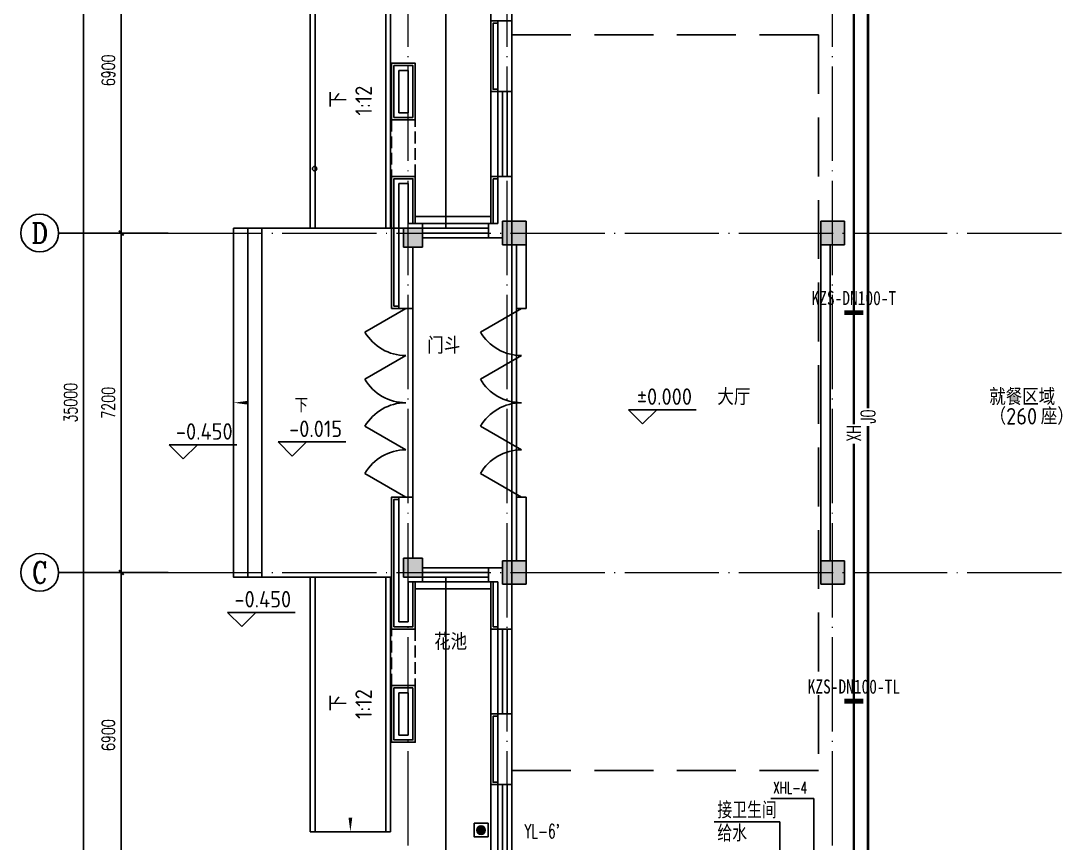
# Model space of a CAD drawing. Extents: x 1475400 to 1714963, y -629303 to -315532.
# Drawn here: x 1516446 to 1538546, y -392653 to -375212 of the extents above; entities that cross this region are included whole.
import ezdxf
from ezdxf.enums import TextEntityAlignment as Align

# ---------------------------------------------------------------- set-up
doc = ezdxf.new("R2010")
doc.units = 0
doc.header["$LTSCALE"] = 1000
for name, pattern in [('__DASH', [0.35, 0.25, -0.1]), ('DASH', [0.35, 0.25, -0.1]), ('DOTE', [2.42, 2, -0.2, 0.02, -0.2])]:
    doc.linetypes.add(name, pattern=pattern)
for name, color, linetype in [('A-ANNO-AXIS', 102, 'Continuous'), ('A-ANNO-IDEN', 3, 'Continuous'), ('A-ANNO-IDEN-LEVL', 3, 'Continuous'), ('A-ANNO-TXT', 7, 'Continuous'), ('A-FLOR-STRS', 140, 'Continuous'), ('AXIS', 3, 'Continuous'), ('AXIS_TEXT', 7, 'Continuous'), ('COLUMN', 255, 'Continuous'), ('E2-楼梯、坡道', 52, 'Continuous'), ('P-ANNO-IDEN', 3, 'Continuous'), ('P-PROT-IDEN', 7, 'Continuous'), ('P-PROT-PIPE', 1, 'Continuous'), ('P-RAIN-IDEN', 171, 'Continuous'), ('PIPE-市政自来水', 87, 'Continuous'), ('PUB_HATCH', 8, 'Continuous'), ('PUB_TEXT', 7, 'Continuous'), ('TEXT_市政自来水', 7, 'Continuous'), ('WALL', 2, 'Continuous'), ('WINDOW', 4, 'Continuous'), ('公用-索引', 3, 'Continuous'), ('建筑底图', 7, 'Continuous'), ('抗震支吊架', 2, 'Continuous'), ('洁具', 253, 'Continuous'), ('防火分区', 255, 'Continuous')]:
    doc.layers.add(name, color=color, linetype=linetype)
doc.layers.add('DIM_MODI', color=6, linetype='Continuous', plot=False)
doc.layers.add('DOTE', color=8, linetype='DOTE', lineweight=9)
doc.styles.add('-黑体_T3', font='', dxfattribs={"width": 0.8})
doc.styles.add('_TCH_AXIS', font='COMPLEX', dxfattribs={"bigfont": 'GBCBIG'})
doc.styles.add('_TWT_PIPETEXT', font='SIMPLEX', dxfattribs={"width": 0.8, "height": 2.5, "bigfont": 'HZTXT'})
doc.styles.add('_TWT_SERIAL', font='COMPLEX', dxfattribs={"width": 0.8, "height": 3, "bigfont": 'HZTXT'})
doc.styles.add('A_DIM_T3', font='SIMPLEX', dxfattribs={"width": 0.7, "bigfont": 'HZ'})
doc.styles.add('COMPLEX', font='COMPLEX')
doc.styles.add('HZ(TK)', font='geniso.shx', dxfattribs={"width": 0.9, "bigfont": 'hztxt.shx'})
doc.styles.add('kzcad', font='', dxfattribs={"width": 0.8})
doc.styles.get("Standard").update_dxf_attribs({"font": 'geniso.shx', "bigfont": 'hztxt.shx'})
doc.styles.get('-黑体_T3').set_extended_font_data('SimHei')
doc.styles.get('kzcad').set_extended_font_data('SimSun')
doc.dimstyles.new('_TCH_ARCH&&100', dxfattribs={"dimtxt": 280, "dimasz": 100, "dimexe": 250, "dimexo": 300, "dimgap": 135, "dimtad": 1, "dimdec": 0, "dimzin": 0, "dimdsep": 46, "dimtxsty": 'A_DIM_T3', "dimblk": 'ARCHTICK', "dimcen": 0.09, "dimclrt": 7, "dimazin": 2, "dimtfac": 1, "dimtdec": 0, "dimtix": 1, "dimtmove": 2, "dimatfit": 3, "dimfxl": 150, "dimtolj": 1, "dimtzin": 0, "dimarcsym": 0})

# ---------------------------------------------------------------- blocks, each defined once
blk = doc.blocks.new('A$C2CDD3BEF')
at = {"layer": '防火分区'}
h = blk.add_hatch(color=6, dxfattribs=at)
h.dxf.hatch_style = 1
edge = h.paths.add_edge_path()
edge.add_arc((460, 446), 282, 0, 360)
at = {"layer": '防火分区', "color": 6}
blk.add_lwpolyline([(0, 0), (900, 0), (900, 900), (0, 900)], close=True, dxfattribs=at)
blk.add_circle((460, 446), 282, dxfattribs=at)
blk = doc.blocks.new('_ArchTick')
at = {"color": 0, "linetype": 'ByBlock', "const_width": 0.4}
blk.add_lwpolyline([(-0.5, -0.5), (0.5, 0.5)], dxfattribs=at)
blk = doc.blocks.new('*D283')
at = {"layer": 'A-ANNO-AXIS', "color": 0, "lineweight": -2, "transparency": 16777216}
for p, q in [((857674, -283615), (855931, -283615)), ((856181, -318615), (856181, -283615)), ((857674, -318615), (855931, -318615))]:
    blk.add_line(p, q, dxfattribs=at)
at = {"layer": 'Defpoints', "color": 0, "transparency": 16777216}
for p in [(856181, -283615), (857974, -283615), (857974, -318615)]:
    blk.add_point(p, dxfattribs=at)
at = {"layer": 'A-ANNO-AXIS', "color": 0, "lineweight": -2, "transparency": 16777216, "xscale": 100, "yscale": 100, "zscale": 100}
for p, rotation in [((856181, -283615), 90), ((856181, -318615), 270)]:
    blk.add_blockref('_ArchTick', p, dxfattribs=dict(at, rotation=rotation))
at = {"layer": 'A-ANNO-AXIS', "color": 7, "transparency": 16777216, "insert": (855906, -301115), "char_height": 280, "attachment_point": 5, "rotation": 90, "style": 'A_DIM_T3'}
blk.add_mtext('\\A1;35000', dxfattribs=at)
blk = doc.blocks.new('*D286')
at = {"layer": 'A-ANNO-AXIS', "color": 0, "lineweight": -2, "transparency": 16777216}
for p, q in [((857674, -304715), (856731, -304715)), ((856981, -311615), (856981, -304715)), ((857674, -311615), (856731, -311615))]:
    blk.add_line(p, q, dxfattribs=at)
at = {"layer": 'Defpoints', "color": 0, "transparency": 16777216}
for p in [(856981, -304715), (857974, -304715), (857974, -311615)]:
    blk.add_point(p, dxfattribs=at)
at = {"layer": 'A-ANNO-AXIS', "color": 0, "lineweight": -2, "transparency": 16777216, "xscale": 100, "yscale": 100, "zscale": 100}
for p, rotation in [((856981, -304715), 90), ((856981, -311615), 270)]:
    blk.add_blockref('_ArchTick', p, dxfattribs=dict(at, rotation=rotation))
at = {"layer": 'A-ANNO-AXIS', "color": 7, "transparency": 16777216, "insert": (856706, -308165), "char_height": 280, "attachment_point": 5, "rotation": 90, "style": 'A_DIM_T3'}
blk.add_mtext('\\A1;6900', dxfattribs=at)
blk = doc.blocks.new('*D287')
at = {"layer": 'A-ANNO-AXIS', "color": 0, "lineweight": -2, "transparency": 16777216}
for p, q in [((857674, -297515), (856731, -297515)), ((856981, -304715), (856981, -297515)), ((857674, -304715), (856731, -304715))]:
    blk.add_line(p, q, dxfattribs=at)
at = {"layer": 'Defpoints', "color": 0, "transparency": 16777216}
for p in [(856981, -297515), (857974, -297515), (857974, -304715)]:
    blk.add_point(p, dxfattribs=at)
at = {"layer": 'A-ANNO-AXIS', "color": 0, "lineweight": -2, "transparency": 16777216, "xscale": 100, "yscale": 100, "zscale": 100}
for p, rotation in [((856981, -297515), 90), ((856981, -304715), 270)]:
    blk.add_blockref('_ArchTick', p, dxfattribs=dict(at, rotation=rotation))
at = {"layer": 'A-ANNO-AXIS', "color": 7, "transparency": 16777216, "insert": (856706, -301115), "char_height": 280, "attachment_point": 5, "rotation": 90, "style": 'A_DIM_T3'}
blk.add_mtext('\\A1;7200', dxfattribs=at)
blk = doc.blocks.new('*D288')
at = {"layer": 'A-ANNO-AXIS', "color": 0, "lineweight": -2, "transparency": 16777216}
for p, q in [((857674, -290615), (856731, -290615)), ((856981, -297515), (856981, -290615)), ((857674, -297515), (856731, -297515))]:
    blk.add_line(p, q, dxfattribs=at)
at = {"layer": 'Defpoints', "color": 0, "transparency": 16777216}
for p in [(856981, -290615), (857974, -290615), (857974, -297515)]:
    blk.add_point(p, dxfattribs=at)
at = {"layer": 'A-ANNO-AXIS', "color": 0, "lineweight": -2, "transparency": 16777216, "xscale": 100, "yscale": 100, "zscale": 100}
for p, rotation in [((856981, -290615), 90), ((856981, -297515), 270)]:
    blk.add_blockref('_ArchTick', p, dxfattribs=dict(at, rotation=rotation))
at = {"layer": 'A-ANNO-AXIS', "color": 7, "transparency": 16777216, "insert": (856706, -294065), "char_height": 280, "attachment_point": 5, "rotation": 90, "style": 'A_DIM_T3'}
blk.add_mtext('\\A1;6900', dxfattribs=at)
blk = doc.blocks.new('$DorLib2D$00000228')
at = {"color": 0}
blk.add_line((0.5, 0), (0, 0.866), dxfattribs=at)
blk.add_arc((0.5, 0), 1, 120, 180, dxfattribs=at)
blk = doc.blocks.new('$DorLib2D$00000231')
at = {"color": 0}
for p, q in [((-0.5, 0), (-0.25, 0.433)), ((0.5, 0), (0.25, 0.433))]:
    blk.add_line(p, q, dxfattribs=at)
for centre, start, end in [((-0.5, 0), 0, 60), ((0.5, 0), 120, 180)]:
    blk.add_arc(centre, 0.5, start, end, dxfattribs=at)
blk = doc.blocks.new('$WINLIB2D$00000001')
at = {"color": 0}
for points in [[(-0.5, 0.5), (-0.5, -0.5)], [(-0.5, 0.5), (0.5, 0.5)], [(0.5, -0.5), (0.5, 0.5)], [(0.5, 0.167), (-0.5, 0.167)], [(0.5, -0.167), (-0.5, -0.167)], [(-0.5, -0.5), (0.5, -0.5)]]:
    blk.add_lwpolyline(points, dxfattribs=at)
blk = doc.blocks.new('_AXISO')
blk.add_circle((0, 0), 0.5)
at = {"layer": 'AXIS_TEXT', "style": 'COMPLEX', "width": 1.041667}
blk.add_attdef('A', text='', height=0.56, dxfattribs=at).set_placement((-0.25, -0.28), (0.25, -0.28), align=Align.FIT)
blk = doc.blocks.new('sadsdfc')
at = {"layer": 'PUB_HATCH'}
for points in [[(863363.6, -297814.6), (863363.6, -297414.6), (862962.6, -297414.6), (862962.6, -297814.6)], [(865563.1, -297764.6), (865563.1, -297264.6), (865063.1, -297264.6), (865063.1, -297764.6)], [(872313.1, -297764.6), (872313.1, -297264.6), (871813.1, -297264.6), (871813.1, -297764.6)], [(863363.6, -304814.6), (863363.6, -304414.6), (862962.6, -304414.6), (862962.6, -304814.6)], [(865563.1, -304964.6), (865563.1, -304464.6), (865063.1, -304464.6), (865063.1, -304964.6)], [(872313.1, -304964.6), (872313.1, -304464.6), (871813.1, -304464.6), (871813.1, -304964.6)]]:
    blk.add_hatch(color=256, dxfattribs=at).paths.add_polyline_path(points)
for p, q in [((864863.1, -297314.6), (864863.1, -296364.6)), ((864863.1, -296364.6), (864963.1, -296364.6)), ((864813.1, -297164.6), (863212.6, -297164.6)), ((864863.1, -304914.6), (864863.1, -305864.6)), ((864813.1, -305064.6), (863212.6, -305064.6)), ((864863.1, -305864.6), (864963.1, -305864.6))]:
    blk.add_line(p, q)
for points in [[(863863.1, -297414.6), (863863.1, -297414.6), (863863.1, -297414.6), (863863.1, -297414.6), (863863.1, -282414.6), (879363.1, -282414.6)], [(864813.1, -297314.6), (864813.1, -283364.6), (866163.1, -283364.6), (866163.1, -283514.6)], [(864963.1, -294514.6), (864813.1, -294514.6)], [(862862.6, -299114.6), (862712.6, -299114.6), (862712.6, -296314.6), (863212.6, -296314.6), (863212.6, -297314.6)], [(862862.6, -299064.6), (862762.6, -299064.6), (862762.6, -296364.6), (863162.6, -296364.6), (863162.6, -297314.6)], [(864963.1, -296314.6), (864813.1, -296314.6)], [(862862.6, -303114.6), (862712.6, -303114.6), (862712.6, -305914.6), (863212.6, -305914.6), (863212.6, -304914.6)], [(862862.6, -303164.6), (862762.6, -303164.6), (862762.6, -305864.6), (863162.6, -305864.6), (863162.6, -304914.6)], [(879363.1, -319814.6), (863863.1, -319814.6), (863863.1, -304814.6)], [(864813.1, -304914.6), (864813.1, -318864.6), (866163.1, -318864.6), (866163.1, -318714.6)], [(864963.1, -305089.6), (864963.1, -318714.6), (867913.7, -318714.6)], [(864963.1, -305914.6), (864813.1, -305914.6)], [(864963.1, -307714.6), (864813.1, -307714.6)], [(864963.1, -309214.6), (864813.1, -309214.6)]]:
    blk.add_lwpolyline(points)
for points in [[(864963.1, -294514.6), (864813.1, -294514.6), (864813.1, -293014.6), (864963.1, -293014.6)], [(864963.1, -294464.6), (864863.1, -294464.6), (864863.1, -293064.6), (864963.1, -293064.6)], [(863212.6, -295114.6), (862712.6, -295114.6), (862712.6, -293914.6), (863212.6, -293914.6)], [(863162.6, -295064.6), (862762.6, -295064.6), (862762.6, -293964.6), (863162.6, -293964.6)], [(863212.6, -307114.6), (862712.6, -307114.6), (862712.6, -308314.6), (863212.6, -308314.6)], [(863162.6, -307164.6), (862762.6, -307164.6), (862762.6, -308264.6), (863162.6, -308264.6)], [(864963.1, -307714.6), (864813.1, -307714.6), (864813.1, -309214.6), (864963.1, -309214.6)], [(864963.1, -307764.6), (864863.1, -307764.6), (864863.1, -309164.6), (864963.1, -309164.6)]]:
    blk.add_lwpolyline(points, close=True)
at = {"layer": 'A-ANNO-IDEN'}
for points in [[(861838.1, -297414.6, 0, 0, 0), (861838.1, -292014.6, 0, 80, 0), (861838.1, -292314.6, 0, 0, 0)], [(860549.2, -301114.6, 0, 0, 0), (859363.1, -301114.6, 0, 80, 0), (859663.1, -301114.6, 0, 0, 0)], [(861838.1, -304814.6, 0, 0, 0), (861838.1, -310214.6, 0, 80, 0), (861838.1, -309914.6, 0, 0, 0)]]:
    blk.add_lwpolyline(points, format="xyseb", dxfattribs=at)
at = {"layer": 'A-ANNO-IDEN-LEVL'}
for p, q in [((868034.7, -301564.6), (867734.7, -301264.6)), ((867734.7, -301264.6), (869168.6, -301264.6)), ((868034.7, -301564.6), (868334.7, -301264.6)), ((858294.9, -302303.9), (857994.9, -302003.9)), ((857994.9, -302003.9), (859428.9, -302003.9)), ((858294.9, -302303.9), (858594.9, -302003.9)), ((860604.3, -302246.8), (860304.3, -301946.8)), ((860304.3, -301946.8), (861738.3, -301946.8)), ((860604.3, -302246.8), (860904.3, -301946.8)), ((859535.6, -305861.7), (859235.6, -305561.7)), ((859235.6, -305561.7), (860669.5, -305561.7)), ((859535.6, -305861.7), (859835.6, -305561.7))]:
    blk.add_line(p, q, dxfattribs=at)
at = {"layer": 'A-FLOR-STRS', "linetype": 'DASH', "ltscale": 5}
blk.add_lwpolyline([(865263.1, -293314.6), (871763.1, -293314.6), (871763.1, -308914.6), (865263.1, -308914.6)], dxfattribs=at)
at = {"layer": 'AXIS'}
for p, q in [((857973.7, -297514.6), (855650.7, -297514.6)), ((857973.7, -304714.6), (855650.7, -304714.6))]:
    blk.add_line(p, q, dxfattribs=at)
at = {"layer": 'COLUMN'}
for p, q in [((863363.6, -297414.6), (862962.6, -297414.6)), ((862962.6, -297414.6), (862962.6, -297814.6)), ((863363.6, -297814.6), (863363.6, -297414.6)), ((865563.1, -297264.6), (865063.1, -297264.6)), ((865063.1, -297264.6), (865063.1, -297764.6)), ((865563.1, -297764.6), (865563.1, -297264.6)), ((872313.1, -297264.6), (871813.1, -297264.6)), ((871813.1, -297264.6), (871813.1, -297764.6)), ((872313.1, -297764.6), (872313.1, -297264.6)), ((862962.6, -297814.6), (863363.6, -297814.6)), ((865063.1, -297764.6), (865563.1, -297764.6)), ((871813.1, -297764.6), (872313.1, -297764.6)), ((863363.6, -304414.6), (862962.6, -304414.6)), ((862962.6, -304414.6), (862962.6, -304814.6)), ((863363.6, -304814.6), (863363.6, -304414.6)), ((865563.1, -304464.6), (865063.1, -304464.6)), ((865063.1, -304464.6), (865063.1, -304964.6)), ((865563.1, -304964.6), (865563.1, -304464.6)), ((872313.1, -304464.6), (871813.1, -304464.6)), ((871813.1, -304464.6), (871813.1, -304964.6)), ((872313.1, -304964.6), (872313.1, -304464.6)), ((862962.6, -304814.6), (863363.6, -304814.6)), ((865063.1, -304964.6), (865563.1, -304964.6)), ((871813.1, -304964.6), (872313.1, -304964.6))]:
    blk.add_line(p, q, dxfattribs=at)
at = {"layer": 'DIM_MODI', "linetype": '__DASH'}
for points in [[(862712.6, -295114.6), (862712.6, -296314.6)], [(863212.6, -296314.6), (863212.6, -295114.6)], [(862712.6, -307114.6), (862712.6, -305914.6)], [(863212.6, -305914.6), (863212.6, -307114.6)]]:
    blk.add_lwpolyline(points, dxfattribs=at)
at = {"layer": 'DOTE'}
for p, q in [((863063.1, -322606.2), (863063.1, -276588.1)), ((865163.1, -322606.2), (865163.1, -276588.1)), ((872063.1, -322606.2), (872063.1, -276588.1)), ((857973.7, -297514.6), (908177.1, -297514.6)), ((857973.7, -304714.6), (908177.1, -304714.6))]:
    blk.add_line(p, q, dxfattribs=at)
at = {"layer": 'E2-楼梯、坡道'}
for p, q in [((862963.1, -297414.6), (859963.1, -297414.6)), ((859963.1, -297414.6), (859963.1, -304814.6)), ((859963.1, -304814.6), (862712.6, -304814.6))]:
    blk.add_line(p, q, dxfattribs=at)
for points in [[(861088.1, -292014.6), (860988.1, -292014.6), (860988.1, -297414.6), (861088.1, -297414.6)], [(862588.1, -297414.6), (862588.1, -292014.6), (861088.1, -292014.6), (861088.1, -297414.6)], [(862688.1, -292014.6), (862588.1, -292014.6), (862588.1, -297414.6), (862688.1, -297414.6)], [(861088.1, -310214.6), (860988.1, -310214.6), (860988.1, -304814.6), (861088.1, -304814.6)], [(862588.1, -304814.6), (862588.1, -310214.6), (861088.1, -310214.6), (861088.1, -304814.6)], [(862688.1, -310214.6), (862588.1, -310214.6), (862588.1, -304814.6), (862688.1, -304814.6)]]:
    blk.add_lwpolyline(points, close=True, dxfattribs=at)
for points in [[(859663.1, -297414.6), (859363.1, -297414.6), (859363.1, -304814.6), (859663.1, -304814.6)], [(859963.1, -297414.6), (859663.1, -297414.6), (859663.1, -304814.6), (859963.1, -304814.6)]]:
    blk.add_lwpolyline(points, dxfattribs=at)
at = {"layer": 'WALL'}
for p, q in [((864963.1, -293014.6), (864963.1, -294514.6)), ((865263.1, -293014.6), (864963.1, -293014.6)), ((865263.1, -294514.6), (865263.1, -293014.6)), ((862862.6, -294964.6), (862862.6, -294064.6)), ((862862.6, -294064.6), (863062.6, -294064.6)), ((863062.6, -294964.6), (863062.6, -294064.6)), ((864963.1, -294514.6), (865263.1, -294514.6)), ((862862.6, -294964.6), (863062.6, -294964.6)), ((865263.1, -296314.6), (864963.1, -296314.6)), ((864963.1, -296314.6), (864963.1, -297314.6)), ((865263.1, -297264.6), (865263.1, -296314.6)), ((862862.6, -297514.6), (862862.6, -296464.6)), ((862862.6, -296464.6), (863062.6, -296464.6)), ((863062.6, -297314.6), (863062.6, -296464.6)), ((863363.6, -297314.6), (863062.6, -297314.6)), ((863363.6, -297414.6), (863363.6, -297314.6)), ((864963.1, -297314.6), (864763.6, -297314.6)), ((864763.6, -297314.6), (864763.6, -297614.6)), ((862862.6, -297514.6), (862862.6, -299114.6)), ((864763.6, -297614.6), (865063.1, -297614.6)), ((863162.6, -299114.6), (863162.6, -297814.6)), ((865363.1, -297764.6), (865363.1, -299114.6)), ((865563.1, -299114.6), (865563.1, -297764.6)), ((871813.1, -297764.6), (871813.1, -304464.6)), ((872013.1, -297764.6), (872013.1, -304464.6)), ((862862.6, -299114.6), (863162.6, -299114.6)), ((865363.1, -299114.6), (865563.1, -299114.6)), ((863162.6, -303114.6), (862862.6, -303114.6)), ((862862.6, -303114.6), (862862.6, -304714.6)), ((863162.6, -304414.6), (863162.6, -303114.6)), ((865563.1, -303114.6), (865363.1, -303114.6)), ((865363.1, -303114.6), (865363.1, -304464.6)), ((865563.1, -304464.6), (865563.1, -303114.6)), ((862862.6, -304714.6), (862862.6, -305764.6)), ((865063.1, -304614.6), (864763.6, -304614.6)), ((864763.6, -304614.6), (864763.6, -304914.6)), ((863062.6, -304914.6), (863363.6, -304914.6)), ((863062.6, -304914.6), (863062.6, -305764.6)), ((863363.6, -304914.6), (863363.6, -304814.6)), ((864763.6, -304914.6), (864963.1, -304914.6)), ((864963.1, -304914.6), (864963.1, -305914.6)), ((865263.1, -305914.6), (865263.1, -304964.6)), ((863062.6, -305764.6), (862862.6, -305764.6)), ((864963.1, -305914.6), (865263.1, -305914.6)), ((862862.6, -307264.6), (862862.6, -308164.6)), ((863062.6, -307264.6), (862862.6, -307264.6)), ((863062.6, -307264.6), (863062.6, -308164.6)), ((864963.1, -307714.6), (864963.1, -309214.6)), ((865263.1, -307714.6), (864963.1, -307714.6)), ((865263.1, -309214.6), (865263.1, -307714.6)), ((863062.6, -308164.6), (862862.6, -308164.6)), ((864963.1, -309214.6), (865263.1, -309214.6))]:
    blk.add_line(p, q, dxfattribs=at)
at = {"layer": 'WINDOW'}
for p, q in [((863162.6, -300114.6), (863162.6, -299114.6)), ((865363.1, -299114.6), (865363.1, -300114.6)), ((863162.6, -302114.6), (863162.6, -300114.6)), ((865363.1, -300114.6), (865363.1, -302114.6)), ((863162.6, -303114.6), (863162.6, -302114.6)), ((865363.1, -302114.6), (865363.1, -303114.6))]:
    blk.add_line(p, q, dxfattribs=at)
at = {"layer": '公用-索引', "color": 0}
blk.add_lwpolyline([(861125.7, -296150.2, 1), (861033.1, -296150.2, 1)], format="xyb", close=True, dxfattribs=at)
at = {"layer": '洁具'}
blk.add_lwpolyline([(885613.1, -283814.6), (885613.1, -318414.6), (872313.1, -318414.6), (872013.1, -318114.6), (872013.1, -311364.6), (865263.1, -311364.6), (865263.1, -290864.6), (872313.1, -290864.6), (872313.1, -283814.6)], close=True, dxfattribs=at)
at = {"layer": 'AXIS'}
ref = blk.add_blockref('_AXISO', (855250.7, -297514.6), dxfattribs=dict(at, xscale=800, yscale=800, zscale=800))
ref.add_attrib('A', 'D', dxfattribs={"layer": 'AXIS_TEXT', "height": 435.3, "style": '_TCH_AXIS'}).set_placement((855074.5, -297732.2), (855426.8, -297732.2), align=Align.FIT)
ref = blk.add_blockref('_AXISO', (855250.7, -304714.6), dxfattribs=dict(at, xscale=800, yscale=800, zscale=800))
ref.add_attrib('A', 'C', dxfattribs={"layer": 'AXIS_TEXT', "height": 455.7, "style": '_TCH_AXIS'}).set_placement((855087.9, -304942.4), (855413.4, -304942.4), align=Align.FIT)
at = {"layer": 'WINDOW'}
for name, p, xscale, yscale, zscale, rotation in [('$WINLIB2D$00000001', (865113.1, -295414.6), -1800, 300, 1800, 90), ('$WINLIB2D$00000001', (864063.6, -297464.6), 1400, 300, -1400, 180), ('$DorLib2D$00000228', (863012.6, -299614.6), 1000, 1000, 1000, 90), ('$DorLib2D$00000228', (865463.1, -299614.6), 1000, 1000, -1000, 90), ('$DorLib2D$00000231', (863012.6, -301114.6), 2000, 2000, 2000, 90), ('$DorLib2D$00000231', (865463.1, -301114.6), 2000, 2000, -2000, 90), ('$DorLib2D$00000228', (863012.6, -302614.6), -1000, 1000, -1000, 90), ('$DorLib2D$00000228', (865463.1, -302614.6), -1000, 1000, 1000, 90), ('$WINLIB2D$00000001', (865113.1, -306814.6), 1800, 300, -1800, 90), ('$WINLIB2D$00000001', (865113.1, -310114.6), 1800, 300, -1800, 90)]:
    blk.add_blockref(name, p, dxfattribs=dict(at, xscale=xscale, yscale=yscale, zscale=zscale, rotation=rotation))
at = {"layer": 'WINDOW', "xscale": -1400, "yscale": 300, "zscale": -1400}
blk.add_blockref('$WINLIB2D$00000001', (864063.6, -304764.6), dxfattribs=at)
at = {"layer": '防火分区', "xscale": -0.324, "yscale": 0.324, "zscale": 0.324}
blk.add_blockref('A$C2CDD3BEF', (864756.7, -310323.9), dxfattribs=at)
at = {"layer": 'A-ANNO-TXT', "color": 7}
for s, p in [('下', (861749.7, -294856.5)), ('1:12', (862293.2, -295022.6)), ('下', (861749.7, -307656.5)), ('1:12', (862293.2, -307822.6))]:
    blk.add_text(s, height=350, rotation=90, dxfattribs=at).set_placement(p)
for s, p in [('%%P0.000', (867913.4, -301159.6)), ('-0.450', (858138.6, -301898.9)), ('-0.015', (860538.8, -301841.8)), ('-0.450', (859379.2, -305456.7))]:
    blk.add_text(s, height=350, dxfattribs=at).set_placement(p)
at = {"layer": 'A-ANNO-TXT', "color": 7, "style": '-黑体_T3', "width": 0.8}
blk.add_text('下', height=262.9, dxfattribs=at).set_placement((860654.2, -301289.6))
at = {"layer": 'PUB_TEXT'}
for s, p in [('门斗', (863468.4, -300076)), ('大厅', (869618.3, -301166)), ('就餐区域', (875383.1, -301166)), ('（', (875391.6, -301577)), ('260', (875741.6, -301577)), ('座）', (876476.6, -301577)), ('花池', (863613.3, -306359.5))]:
    blk.add_text(s, height=350, dxfattribs=at).set_placement(p)
at = {"layer": 'A-ANNO-AXIS'}
for p1, p2, distance, picture, middle in [((857973.7, -318614.6), (857973.7, -283614.6), 1792.8, '*D283', (855905.9, -301114.6)), ((857973.7, -297514.6), (857973.7, -290614.6), 992.8, '*D288', (856705.9, -294064.6)), ((857973.7, -304714.6), (857973.7, -297514.6), 992.8, '*D287', (856705.9, -301114.6)), ((857973.7, -311614.6), (857973.7, -304714.6), 992.8, '*D286', (856705.9, -308164.6))]:
    dim = blk.add_aligned_dim(p1=p1, p2=p2, distance=distance, dimstyle='_TCH_ARCH&&100', dxfattribs=at)
    dim.commit()
    dim.dimension.update_dxf_attribs({"geometry": picture, "text_midpoint": middle})

msp = doc.modelspace()

# ---------------------------------------------------------------- linework, layer by layer
at = {"layer": 'P-ANNO-IDEN'}
for p, q in [((1532541.4, -392198.3), (1531144.1, -392198.3)), ((1532541.4, -394453.1), (1532541.4, -392198.3))]:
    msp.add_line(p, q, dxfattribs=at)
at = {"layer": 'P-PROT-IDEN', "linetype": 'ByBlock'}
for p, q in [((1533258.3, -391702.8, -3000), (1532347.2, -391702.8, -3000)), ((1533258.3, -393912.2, -3000), (1533258.3, -391702.8, -3000))]:
    msp.add_line(p, q, dxfattribs=at)
at = {"layer": 'P-PROT-PIPE', "const_width": 50}
for points in [[(1534108.3, -383771.3), (1534108.3, -373262.2)], [(1534108.3, -393743.7), (1534108.3, -384182.2)]]:
    msp.add_lwpolyline(points, dxfattribs=at)
at = {"layer": 'PIPE-市政自来水', "const_width": 50}
for points in [[(1534408.3, -383430.5), (1534408.3, -372112.2)], [(1534408.3, -394453.3), (1534408.3, -383804.8)]]:
    msp.add_lwpolyline(points, dxfattribs=at)
at = {"layer": '抗震支吊架', "color": 2, "const_width": 100}
for points in [[(1533908.3, -381400.5), (1534308.3, -381400.5)], [(1533908.3, -389641.5), (1534308.3, -389641.5)]]:
    msp.add_lwpolyline(points, dxfattribs=at)

# ---------------------------------------------------------------- block references
at = {"layer": '建筑底图'}
msp.add_blockref('sadsdfc', (661595.2, -82197.6), dxfattribs=at)

# ---------------------------------------------------------------- texts
at = {"layer": 'P-ANNO-IDEN', "color": 7, "style": 'HZ(TK)', "width": 0.9}
for s, p in [('接卫生间', (1531214.1, -392128.3)), ('给水', (1531214.1, -392618.3))]:
    msp.add_text(s, height=350, dxfattribs=at).set_placement(p)
at = {"layer": 'P-PROT-IDEN', "style": '_TWT_PIPETEXT', "width": 0.64}
msp.add_text('XH', height=300, rotation=90, dxfattribs=at).set_placement((1534258.3, -384132.2))
at = {"layer": 'P-PROT-IDEN', "color": 7, "linetype": 'ByBlock', "style": '_TWT_SERIAL', "width": 0.64}
msp.add_text('XHL-4', height=250, dxfattribs=at).set_placement((1532397.2, -391602.8, -3000))
at = {"layer": 'P-RAIN-IDEN', "color": 7, "style": '_TWT_SERIAL', "width": 0.64}
msp.add_text("YL-6'", height=300, dxfattribs=at).set_placement((1527121.1, -392550.5))
at = {"layer": 'TEXT_市政自来水', "style": '_TWT_PIPETEXT', "width": 0.64}
msp.add_text('J0', height=300, rotation=90, dxfattribs=at).set_placement((1534558.3, -383754.8))
at = {"layer": '抗震支吊架', "color": 2, "style": 'kzcad', "width": 0.8}
for s, p in [('KZS-DN100-T', (1534108.3, -381240.5)), ('KZS-DN100-TL', (1534108.3, -389481.5))]:
    msp.add_text(s, height=300, rotation=359.88539, dxfattribs=at).set_placement(p, align=Align.CENTER)

doc.saveas('drawing.dxf')
